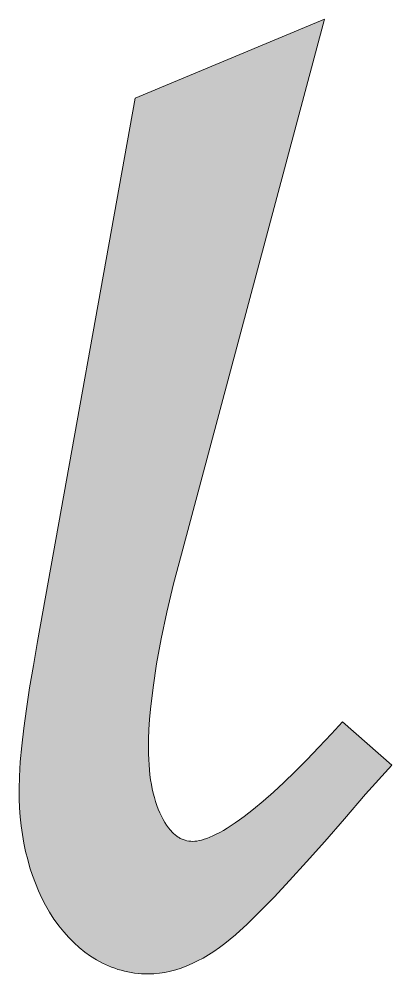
# Model space of a CAD drawing. Header units: millimetres. Extents: x 95 to 217, y 30 to 108.
# Drawn here: x 152.48 to 158.99, y 48.84 to 65.5 of the extents above; entities that cross this region are included whole.
import ezdxf

# ---------------------------------------------------------------- set-up
doc = ezdxf.new("R2010")
doc.units = ezdxf.units.MM
doc.header["$MEASUREMENT"] = 0
doc.layers.add('Layer 1', color=7, linetype='Continuous', lineweight=0)

msp = doc.modelspace()

# ---------------------------------------------------------------- hatches: boundary and pattern name
at = {"layer": 'Layer 1', "true_color": 0x000000, "transparency": 33554687}
h = msp.add_hatch(color=18, dxfattribs=at)
edge = h.paths.add_edge_path()
edge.add_spline(control_points=[(155.319, 56.166), (155.319, 56.166), (155.183, 55.645), (155.183, 55.645), (155.183, 55.645), (155.066, 55.152), (155.066, 55.152), (155.066, 55.152), (154.967, 54.687), (154.967, 54.687), (154.967, 54.687), (154.886, 54.25), (154.886, 54.25), (154.886, 54.25), (154.824, 53.841), (154.824, 53.841), (154.824, 53.841), (154.779, 53.46), (154.779, 53.46), (154.779, 53.46), (154.763, 53.28), (154.763, 53.28), (154.763, 53.28), (154.752, 53.106), (154.752, 53.106), (154.752, 53.106), (154.745, 52.94), (154.745, 52.94), (154.745, 52.94), (154.743, 52.781), (154.743, 52.781), (154.743, 52.781), (154.744, 52.681), (154.744, 52.681), (154.744, 52.681), (154.748, 52.585), (154.748, 52.585), (154.748, 52.585), (154.753, 52.492), (154.753, 52.492), (154.753, 52.492), (154.76, 52.401), (154.76, 52.401), (154.76, 52.401), (154.77, 52.314), (154.77, 52.314), (154.77, 52.314), (154.781, 52.229), (154.781, 52.229), (154.781, 52.229), (154.795, 52.148), (154.795, 52.148), (154.795, 52.148), (154.81, 52.068), (154.81, 52.068), (154.81, 52.068), (154.828, 51.993), (154.828, 51.993), (154.828, 51.993), (154.847, 51.919), (154.847, 51.919), (154.847, 51.919), (154.868, 51.849), (154.868, 51.849), (154.868, 51.849), (154.891, 51.781), (154.891, 51.781), (154.891, 51.781), (154.915, 51.716), (154.915, 51.716), (154.915, 51.716), (154.942, 51.653), (154.942, 51.653), (154.942, 51.653), (154.97, 51.593), (154.97, 51.593), (154.97, 51.593), (155, 51.536), (155, 51.536), (155, 51.536), (155.03, 51.484), (155.03, 51.484), (155.03, 51.484), (155.061, 51.436), (155.061, 51.436), (155.061, 51.436), (155.092, 51.393), (155.092, 51.393), (155.092, 51.393), (155.123, 51.354), (155.123, 51.354), (155.123, 51.354), (155.139, 51.336), (155.139, 51.336), (155.139, 51.336), (155.154, 51.319), (155.154, 51.319), (155.154, 51.319), (155.17, 51.302), (155.17, 51.302), (155.17, 51.302), (155.186, 51.288), (155.186, 51.288), (155.186, 51.288), (155.202, 51.273), (155.202, 51.273), (155.202, 51.273), (155.218, 51.26), (155.218, 51.26), (155.218, 51.26), (155.234, 51.248), (155.234, 51.248), (155.234, 51.248), (155.25, 51.236), (155.25, 51.236), (155.25, 51.236), (155.266, 51.225), (155.266, 51.225), (155.266, 51.225), (155.283, 51.215), (155.283, 51.215), (155.283, 51.215), (155.299, 51.207), (155.299, 51.207), (155.299, 51.207), (155.315, 51.198), (155.315, 51.198), (155.315, 51.198), (155.332, 51.191), (155.332, 51.191), (155.332, 51.191), (155.348, 51.185), (155.348, 51.185), (155.348, 51.185), (155.382, 51.173), (155.382, 51.173), (155.382, 51.173), (155.415, 51.165), (155.415, 51.165), (155.415, 51.165), (155.449, 51.159), (155.449, 51.159), (155.449, 51.159), (155.483, 51.155), (155.483, 51.155), (155.483, 51.155), (155.518, 51.154), (155.518, 51.154), (155.518, 51.154), (155.552, 51.156), (155.552, 51.156), (155.552, 51.156), (155.589, 51.16), (155.589, 51.16), (155.589, 51.16), (155.628, 51.167), (155.628, 51.167), (155.628, 51.167), (155.671, 51.177), (155.671, 51.177), (155.671, 51.177), (155.716, 51.191), (155.716, 51.191), (155.716, 51.191), (155.765, 51.207), (155.765, 51.207), (155.765, 51.207), (155.816, 51.227), (155.816, 51.227), (155.816, 51.227), (155.87, 51.251), (155.87, 51.251), (155.87, 51.251), (155.927, 51.279), (155.927, 51.279), (155.927, 51.279), (155.988, 51.31), (155.988, 51.31), (155.988, 51.31), (156.051, 51.346), (156.051, 51.346), (156.051, 51.346), (156.118, 51.385), (156.118, 51.385), (156.118, 51.385), (156.187, 51.429), (156.187, 51.429), (156.187, 51.429), (156.26, 51.478), (156.26, 51.478), (156.26, 51.478), (156.336, 51.531), (156.336, 51.531), (156.336, 51.531), (156.415, 51.589), (156.415, 51.589), (156.415, 51.589), (156.576, 51.714), (156.576, 51.714), (156.576, 51.714), (156.746, 51.855), (156.746, 51.855), (156.746, 51.855), (156.924, 52.011), (156.924, 52.011), (156.924, 52.011), (157.11, 52.183), (157.11, 52.183), (157.11, 52.183), (157.305, 52.372), (157.305, 52.372), (157.305, 52.372), (157.508, 52.575), (157.508, 52.575), (157.508, 52.575), (157.719, 52.795), (157.719, 52.795), (157.719, 52.795), (157.939, 53.031), (157.939, 53.031), (157.939, 53.031), (158.132, 53.24), (158.132, 53.24), (158.132, 53.24), (158.995, 52.485), (158.995, 52.485), (158.995, 52.485), (158.532, 51.976), (158.532, 51.976), (158.532, 51.976), (158.165, 51.548), (158.165, 51.548), (158.165, 51.548), (157.822, 51.154), (157.822, 51.154), (157.822, 51.154), (157.503, 50.796), (157.503, 50.796), (157.503, 50.796), (157.208, 50.472), (157.208, 50.472), (157.208, 50.472), (156.937, 50.183), (156.937, 50.183), (156.937, 50.183), (156.691, 49.929), (156.691, 49.929), (156.691, 49.929), (156.468, 49.711), (156.468, 49.711), (156.468, 49.711), (156.27, 49.528), (156.27, 49.528), (156.27, 49.528), (156.268, 49.525), (156.268, 49.525), (156.268, 49.525), (156.266, 49.524), (156.266, 49.524), (156.266, 49.524), (156.171, 49.445), (156.171, 49.445), (156.171, 49.445), (156.076, 49.371), (156.076, 49.371), (156.076, 49.371), (155.981, 49.301), (155.981, 49.301), (155.981, 49.301), (155.886, 49.235), (155.886, 49.235), (155.886, 49.235), (155.791, 49.175), (155.791, 49.175), (155.791, 49.175), (155.696, 49.119), (155.696, 49.119), (155.696, 49.119), (155.601, 49.068), (155.601, 49.068), (155.601, 49.068), (155.506, 49.022), (155.506, 49.022), (155.506, 49.022), (155.411, 48.98), (155.411, 48.98), (155.411, 48.98), (155.316, 48.944), (155.316, 48.944), (155.316, 48.944), (155.221, 48.913), (155.221, 48.913), (155.221, 48.913), (155.126, 48.887), (155.126, 48.887), (155.126, 48.887), (155.03, 48.868), (155.03, 48.868), (155.03, 48.868), (154.935, 48.853), (154.935, 48.853), (154.935, 48.853), (154.84, 48.844), (154.84, 48.844), (154.84, 48.844), (154.745, 48.842), (154.745, 48.842), (154.745, 48.842), (154.683, 48.842), (154.683, 48.842), (154.683, 48.842), (154.622, 48.845), (154.622, 48.845), (154.622, 48.845), (154.561, 48.85), (154.561, 48.85), (154.561, 48.85), (154.501, 48.857), (154.501, 48.857), (154.501, 48.857), (154.441, 48.866), (154.441, 48.866), (154.441, 48.866), (154.382, 48.877), (154.382, 48.877), (154.382, 48.877), (154.325, 48.889), (154.325, 48.889), (154.325, 48.889), (154.268, 48.904), (154.268, 48.904), (154.268, 48.904), (154.21, 48.921), (154.21, 48.921), (154.21, 48.921), (154.155, 48.939), (154.155, 48.939), (154.155, 48.939), (154.099, 48.959), (154.099, 48.959), (154.099, 48.959), (154.045, 48.981), (154.045, 48.981), (154.045, 48.981), (153.938, 49.031), (153.938, 49.031), (153.938, 49.031), (153.833, 49.087), (153.833, 49.087), (153.833, 49.087), (153.731, 49.152), (153.731, 49.152), (153.731, 49.152), (153.632, 49.223), (153.632, 49.223), (153.632, 49.223), (153.536, 49.3), (153.536, 49.3), (153.536, 49.3), (153.443, 49.385), (153.443, 49.385), (153.443, 49.385), (153.352, 49.476), (153.352, 49.476), (153.352, 49.476), (153.264, 49.574), (153.264, 49.574), (153.264, 49.574), (153.179, 49.679), (153.179, 49.679), (153.179, 49.679), (153.097, 49.79), (153.097, 49.79), (153.097, 49.79), (153.093, 49.794), (153.093, 49.794), (153.093, 49.794), (153.091, 49.799), (153.091, 49.799), (153.091, 49.799), (153.016, 49.917), (153.016, 49.917), (153.016, 49.917), (152.947, 50.039), (152.947, 50.039), (152.947, 50.039), (152.882, 50.164), (152.882, 50.164), (152.882, 50.164), (152.823, 50.293), (152.823, 50.293), (152.823, 50.293), (152.768, 50.423), (152.768, 50.423), (152.768, 50.423), (152.718, 50.558), (152.718, 50.558), (152.718, 50.558), (152.674, 50.695), (152.674, 50.695), (152.674, 50.695), (152.634, 50.835), (152.634, 50.835), (152.634, 50.835), (152.598, 50.978), (152.598, 50.978), (152.598, 50.978), (152.567, 51.125), (152.567, 51.125), (152.567, 51.125), (152.542, 51.274), (152.542, 51.274), (152.542, 51.274), (152.521, 51.426), (152.521, 51.426), (152.521, 51.426), (152.505, 51.58), (152.505, 51.58), (152.505, 51.58), (152.493, 51.738), (152.493, 51.738), (152.493, 51.738), (152.486, 51.899), (152.486, 51.899), (152.486, 51.899), (152.484, 52.062), (152.484, 52.062), (152.484, 52.062), (152.489, 52.286), (152.489, 52.286), (152.489, 52.286), (152.504, 52.539), (152.504, 52.539), (152.504, 52.539), (152.53, 52.821), (152.53, 52.821), (152.53, 52.821), (152.566, 53.13), (152.566, 53.13), (152.566, 53.13), (152.612, 53.467), (152.612, 53.467), (152.612, 53.467), (152.668, 53.832), (152.668, 53.832), (152.668, 53.832), (152.733, 54.225), (152.733, 54.225), (152.733, 54.225), (152.808, 54.644), (152.808, 54.644), (152.808, 54.644), (152.808, 54.644), (152.808, 54.644), (152.808, 54.644), (154.513, 64.119), (154.513, 64.119), (154.513, 64.119), (157.816, 65.501), (157.816, 65.501), (157.816, 65.501), (155.319, 56.166), (155.319, 56.166)], knot_values=[0, 0, 0, 0, 1, 1, 1, 2, 2, 2, 3, 3, 3, 4, 4, 4, 5, 5, 5, 6, 6, 6, 7, 7, 7, 8, 8, 8, 9, 9, 9, 10, 10, 10, 11, 11, 11, 12, 12, 12, 13, 13, 13, 14, 14, 14, 15, 15, 15, 16, 16, 16, 17, 17, 17, 18, 18, 18, 19, 19, 19, 20, 20, 20, 21, 21, 21, 22, 22, 22, 23, 23, 23, 24, 24, 24, 25, 25, 25, 26, 26, 26, 27, 27, 27, 28, 28, 28, 29, 29, 29, 30, 30, 30, 31, 31, 31, 32, 32, 32, 33, 33, 33, 34, 34, 34, 35, 35, 35, 36, 36, 36, 37, 37, 37, 38, 38, 38, 39, 39, 39, 40, 40, 40, 41, 41, 41, 42, 42, 42, 43, 43, 43, 44, 44, 44, 45, 45, 45, 46, 46, 46, 47, 47, 47, 48, 48, 48, 49, 49, 49, 50, 50, 50, 51, 51, 51, 52, 52, 52, 53, 53, 53, 54, 54, 54, 55, 55, 55, 56, 56, 56, 57, 57, 57, 58, 58, 58, 59, 59, 59, 60, 60, 60, 61, 61, 61, 62, 62, 62, 63, 63, 63, 64, 64, 64, 65, 65, 65, 66, 66, 66, 67, 67, 67, 68, 68, 68, 69, 69, 69, 70, 70, 70, 71, 71, 71, 72, 72, 72, 73, 73, 73, 74, 74, 74, 75, 75, 75, 76, 76, 76, 77, 77, 77, 78, 78, 78, 79, 79, 79, 80, 80, 80, 81, 81, 81, 82, 82, 82, 83, 83, 83, 84, 84, 84, 85, 85, 85, 86, 86, 86, 87, 87, 87, 88, 88, 88, 89, 89, 89, 90, 90, 90, 91, 91, 91, 92, 92, 92, 93, 93, 93, 94, 94, 94, 95, 95, 95, 96, 96, 96, 97, 97, 97, 98, 98, 98, 99, 99, 99, 100, 100, 100, 101, 101, 101, 102, 102, 102, 103, 103, 103, 104, 104, 104, 105, 105, 105, 106, 106, 106, 107, 107, 107, 108, 108, 108, 109, 109, 109, 110, 110, 110, 111, 111, 111, 112, 112, 112, 113, 113, 113, 114, 114, 114, 115, 115, 115, 116, 116, 116, 117, 117, 117, 118, 118, 118, 119, 119, 119, 120, 120, 120, 121, 121, 121, 122, 122, 122, 123, 123, 123, 124, 124, 124, 125, 125, 125, 126, 126, 126, 127, 127, 127, 128, 128, 128, 129, 129, 129, 130, 130, 130, 131, 131, 131, 132, 132, 132, 133, 133, 133, 134, 134, 134, 135, 135, 135, 136, 136, 136, 137, 137, 137, 138, 138, 138, 139, 139, 139, 140, 140, 140, 141, 141, 141, 142, 142, 142, 143, 143, 143, 144, 144, 144, 145, 145, 145, 146, 146, 146, 147, 147, 147, 148, 148, 148, 149, 149, 149, 150, 150, 150, 151, 151, 151, 152, 152, 152, 153, 153, 153, 154, 154, 154, 154], degree=3, periodic=0)

# ---------------------------------------------------------------- linework, layer by layer
at = {"layer": 'Layer 1'}
msp.add_open_spline([(155.319, 56.166), (155.319, 56.166), (155.183, 55.645), (155.183, 55.645), (155.183, 55.645), (155.066, 55.152), (155.066, 55.152), (155.066, 55.152), (154.967, 54.687), (154.967, 54.687), (154.967, 54.687), (154.886, 54.25), (154.886, 54.25), (154.886, 54.25), (154.824, 53.841), (154.824, 53.841), (154.824, 53.841), (154.779, 53.46), (154.779, 53.46), (154.779, 53.46), (154.763, 53.28), (154.763, 53.28), (154.763, 53.28), (154.752, 53.106), (154.752, 53.106), (154.752, 53.106), (154.745, 52.94), (154.745, 52.94), (154.745, 52.94), (154.743, 52.781), (154.743, 52.781), (154.743, 52.781), (154.744, 52.681), (154.744, 52.681), (154.744, 52.681), (154.748, 52.585), (154.748, 52.585), (154.748, 52.585), (154.753, 52.492), (154.753, 52.492), (154.753, 52.492), (154.76, 52.401), (154.76, 52.401), (154.76, 52.401), (154.77, 52.314), (154.77, 52.314), (154.77, 52.314), (154.781, 52.229), (154.781, 52.229), (154.781, 52.229), (154.795, 52.148), (154.795, 52.148), (154.795, 52.148), (154.81, 52.068), (154.81, 52.068), (154.81, 52.068), (154.828, 51.993), (154.828, 51.993), (154.828, 51.993), (154.847, 51.919), (154.847, 51.919), (154.847, 51.919), (154.868, 51.849), (154.868, 51.849), (154.868, 51.849), (154.891, 51.781), (154.891, 51.781), (154.891, 51.781), (154.915, 51.716), (154.915, 51.716), (154.915, 51.716), (154.942, 51.653), (154.942, 51.653), (154.942, 51.653), (154.97, 51.593), (154.97, 51.593), (154.97, 51.593), (155, 51.536), (155, 51.536), (155, 51.536), (155.03, 51.484), (155.03, 51.484), (155.03, 51.484), (155.061, 51.436), (155.061, 51.436), (155.061, 51.436), (155.092, 51.393), (155.092, 51.393), (155.092, 51.393), (155.123, 51.354), (155.123, 51.354), (155.123, 51.354), (155.139, 51.336), (155.139, 51.336), (155.139, 51.336), (155.154, 51.319), (155.154, 51.319), (155.154, 51.319), (155.17, 51.302), (155.17, 51.302), (155.17, 51.302), (155.186, 51.288), (155.186, 51.288), (155.186, 51.288), (155.202, 51.273), (155.202, 51.273), (155.202, 51.273), (155.218, 51.26), (155.218, 51.26), (155.218, 51.26), (155.234, 51.248), (155.234, 51.248), (155.234, 51.248), (155.25, 51.236), (155.25, 51.236), (155.25, 51.236), (155.266, 51.225), (155.266, 51.225), (155.266, 51.225), (155.283, 51.215), (155.283, 51.215), (155.283, 51.215), (155.299, 51.207), (155.299, 51.207), (155.299, 51.207), (155.315, 51.198), (155.315, 51.198), (155.315, 51.198), (155.332, 51.191), (155.332, 51.191), (155.332, 51.191), (155.348, 51.185), (155.348, 51.185), (155.348, 51.185), (155.382, 51.173), (155.382, 51.173), (155.382, 51.173), (155.415, 51.165), (155.415, 51.165), (155.415, 51.165), (155.449, 51.159), (155.449, 51.159), (155.449, 51.159), (155.483, 51.155), (155.483, 51.155), (155.483, 51.155), (155.518, 51.154), (155.518, 51.154), (155.518, 51.154), (155.552, 51.156), (155.552, 51.156), (155.552, 51.156), (155.589, 51.16), (155.589, 51.16), (155.589, 51.16), (155.628, 51.167), (155.628, 51.167), (155.628, 51.167), (155.671, 51.177), (155.671, 51.177), (155.671, 51.177), (155.716, 51.191), (155.716, 51.191), (155.716, 51.191), (155.765, 51.207), (155.765, 51.207), (155.765, 51.207), (155.816, 51.227), (155.816, 51.227), (155.816, 51.227), (155.87, 51.251), (155.87, 51.251), (155.87, 51.251), (155.927, 51.279), (155.927, 51.279), (155.927, 51.279), (155.988, 51.31), (155.988, 51.31), (155.988, 51.31), (156.051, 51.346), (156.051, 51.346), (156.051, 51.346), (156.118, 51.385), (156.118, 51.385), (156.118, 51.385), (156.187, 51.429), (156.187, 51.429), (156.187, 51.429), (156.26, 51.478), (156.26, 51.478), (156.26, 51.478), (156.336, 51.531), (156.336, 51.531), (156.336, 51.531), (156.415, 51.589), (156.415, 51.589), (156.415, 51.589), (156.576, 51.714), (156.576, 51.714), (156.576, 51.714), (156.746, 51.855), (156.746, 51.855), (156.746, 51.855), (156.924, 52.011), (156.924, 52.011), (156.924, 52.011), (157.11, 52.183), (157.11, 52.183), (157.11, 52.183), (157.305, 52.372), (157.305, 52.372), (157.305, 52.372), (157.508, 52.575), (157.508, 52.575), (157.508, 52.575), (157.719, 52.795), (157.719, 52.795), (157.719, 52.795), (157.939, 53.031), (157.939, 53.031), (157.939, 53.031), (158.132, 53.24), (158.132, 53.24), (158.132, 53.24), (158.995, 52.485), (158.995, 52.485), (158.995, 52.485), (158.532, 51.976), (158.532, 51.976), (158.532, 51.976), (158.165, 51.548), (158.165, 51.548), (158.165, 51.548), (157.822, 51.154), (157.822, 51.154), (157.822, 51.154), (157.503, 50.796), (157.503, 50.796), (157.503, 50.796), (157.208, 50.472), (157.208, 50.472), (157.208, 50.472), (156.937, 50.183), (156.937, 50.183), (156.937, 50.183), (156.691, 49.929), (156.691, 49.929), (156.691, 49.929), (156.468, 49.711), (156.468, 49.711), (156.468, 49.711), (156.27, 49.528), (156.27, 49.528), (156.27, 49.528), (156.268, 49.525), (156.268, 49.525), (156.268, 49.525), (156.266, 49.524), (156.266, 49.524), (156.266, 49.524), (156.171, 49.445), (156.171, 49.445), (156.171, 49.445), (156.076, 49.371), (156.076, 49.371), (156.076, 49.371), (155.981, 49.301), (155.981, 49.301), (155.981, 49.301), (155.886, 49.235), (155.886, 49.235), (155.886, 49.235), (155.791, 49.175), (155.791, 49.175), (155.791, 49.175), (155.696, 49.119), (155.696, 49.119), (155.696, 49.119), (155.601, 49.068), (155.601, 49.068), (155.601, 49.068), (155.506, 49.022), (155.506, 49.022), (155.506, 49.022), (155.411, 48.98), (155.411, 48.98), (155.411, 48.98), (155.316, 48.944), (155.316, 48.944), (155.316, 48.944), (155.221, 48.913), (155.221, 48.913), (155.221, 48.913), (155.126, 48.887), (155.126, 48.887), (155.126, 48.887), (155.03, 48.868), (155.03, 48.868), (155.03, 48.868), (154.935, 48.853), (154.935, 48.853), (154.935, 48.853), (154.84, 48.844), (154.84, 48.844), (154.84, 48.844), (154.745, 48.842), (154.745, 48.842), (154.745, 48.842), (154.683, 48.842), (154.683, 48.842), (154.683, 48.842), (154.622, 48.845), (154.622, 48.845), (154.622, 48.845), (154.561, 48.85), (154.561, 48.85), (154.561, 48.85), (154.501, 48.857), (154.501, 48.857), (154.501, 48.857), (154.441, 48.866), (154.441, 48.866), (154.441, 48.866), (154.382, 48.877), (154.382, 48.877), (154.382, 48.877), (154.325, 48.889), (154.325, 48.889), (154.325, 48.889), (154.268, 48.904), (154.268, 48.904), (154.268, 48.904), (154.21, 48.921), (154.21, 48.921), (154.21, 48.921), (154.155, 48.939), (154.155, 48.939), (154.155, 48.939), (154.099, 48.959), (154.099, 48.959), (154.099, 48.959), (154.045, 48.981), (154.045, 48.981), (154.045, 48.981), (153.938, 49.031), (153.938, 49.031), (153.938, 49.031), (153.833, 49.087), (153.833, 49.087), (153.833, 49.087), (153.731, 49.152), (153.731, 49.152), (153.731, 49.152), (153.632, 49.223), (153.632, 49.223), (153.632, 49.223), (153.536, 49.3), (153.536, 49.3), (153.536, 49.3), (153.443, 49.385), (153.443, 49.385), (153.443, 49.385), (153.352, 49.476), (153.352, 49.476), (153.352, 49.476), (153.264, 49.574), (153.264, 49.574), (153.264, 49.574), (153.179, 49.679), (153.179, 49.679), (153.179, 49.679), (153.097, 49.79), (153.097, 49.79), (153.097, 49.79), (153.093, 49.794), (153.093, 49.794), (153.093, 49.794), (153.091, 49.799), (153.091, 49.799), (153.091, 49.799), (153.016, 49.917), (153.016, 49.917), (153.016, 49.917), (152.947, 50.039), (152.947, 50.039), (152.947, 50.039), (152.882, 50.164), (152.882, 50.164), (152.882, 50.164), (152.823, 50.293), (152.823, 50.293), (152.823, 50.293), (152.768, 50.423), (152.768, 50.423), (152.768, 50.423), (152.718, 50.558), (152.718, 50.558), (152.718, 50.558), (152.674, 50.695), (152.674, 50.695), (152.674, 50.695), (152.634, 50.835), (152.634, 50.835), (152.634, 50.835), (152.598, 50.978), (152.598, 50.978), (152.598, 50.978), (152.567, 51.125), (152.567, 51.125), (152.567, 51.125), (152.542, 51.274), (152.542, 51.274), (152.542, 51.274), (152.521, 51.426), (152.521, 51.426), (152.521, 51.426), (152.505, 51.58), (152.505, 51.58), (152.505, 51.58), (152.493, 51.738), (152.493, 51.738), (152.493, 51.738), (152.486, 51.899), (152.486, 51.899), (152.486, 51.899), (152.484, 52.062), (152.484, 52.062), (152.484, 52.062), (152.489, 52.286), (152.489, 52.286), (152.489, 52.286), (152.504, 52.539), (152.504, 52.539), (152.504, 52.539), (152.53, 52.821), (152.53, 52.821), (152.53, 52.821), (152.566, 53.13), (152.566, 53.13), (152.566, 53.13), (152.612, 53.467), (152.612, 53.467), (152.612, 53.467), (152.668, 53.832), (152.668, 53.832), (152.668, 53.832), (152.733, 54.225), (152.733, 54.225), (152.733, 54.225), (152.808, 54.644), (152.808, 54.644), (152.808, 54.644), (152.808, 54.644), (152.808, 54.644), (152.808, 54.644), (154.513, 64.119), (154.513, 64.119), (154.513, 64.119), (157.816, 65.501), (157.816, 65.501), (157.816, 65.501), (155.319, 56.166), (155.319, 56.166)], degree=3, knots=[0, 0, 0, 0, 1, 1, 1, 2, 2, 2, 3, 3, 3, 4, 4, 4, 5, 5, 5, 6, 6, 6, 7, 7, 7, 8, 8, 8, 9, 9, 9, 10, 10, 10, 11, 11, 11, 12, 12, 12, 13, 13, 13, 14, 14, 14, 15, 15, 15, 16, 16, 16, 17, 17, 17, 18, 18, 18, 19, 19, 19, 20, 20, 20, 21, 21, 21, 22, 22, 22, 23, 23, 23, 24, 24, 24, 25, 25, 25, 26, 26, 26, 27, 27, 27, 28, 28, 28, 29, 29, 29, 30, 30, 30, 31, 31, 31, 32, 32, 32, 33, 33, 33, 34, 34, 34, 35, 35, 35, 36, 36, 36, 37, 37, 37, 38, 38, 38, 39, 39, 39, 40, 40, 40, 41, 41, 41, 42, 42, 42, 43, 43, 43, 44, 44, 44, 45, 45, 45, 46, 46, 46, 47, 47, 47, 48, 48, 48, 49, 49, 49, 50, 50, 50, 51, 51, 51, 52, 52, 52, 53, 53, 53, 54, 54, 54, 55, 55, 55, 56, 56, 56, 57, 57, 57, 58, 58, 58, 59, 59, 59, 60, 60, 60, 61, 61, 61, 62, 62, 62, 63, 63, 63, 64, 64, 64, 65, 65, 65, 66, 66, 66, 67, 67, 67, 68, 68, 68, 69, 69, 69, 70, 70, 70, 71, 71, 71, 72, 72, 72, 73, 73, 73, 74, 74, 74, 75, 75, 75, 76, 76, 76, 77, 77, 77, 78, 78, 78, 79, 79, 79, 80, 80, 80, 81, 81, 81, 82, 82, 82, 83, 83, 83, 84, 84, 84, 85, 85, 85, 86, 86, 86, 87, 87, 87, 88, 88, 88, 89, 89, 89, 90, 90, 90, 91, 91, 91, 92, 92, 92, 93, 93, 93, 94, 94, 94, 95, 95, 95, 96, 96, 96, 97, 97, 97, 98, 98, 98, 99, 99, 99, 100, 100, 100, 101, 101, 101, 102, 102, 102, 103, 103, 103, 104, 104, 104, 105, 105, 105, 106, 106, 106, 107, 107, 107, 108, 108, 108, 109, 109, 109, 110, 110, 110, 111, 111, 111, 112, 112, 112, 113, 113, 113, 114, 114, 114, 115, 115, 115, 116, 116, 116, 117, 117, 117, 118, 118, 118, 119, 119, 119, 120, 120, 120, 121, 121, 121, 122, 122, 122, 123, 123, 123, 124, 124, 124, 125, 125, 125, 126, 126, 126, 127, 127, 127, 128, 128, 128, 129, 129, 129, 130, 130, 130, 131, 131, 131, 132, 132, 132, 133, 133, 133, 134, 134, 134, 135, 135, 135, 136, 136, 136, 137, 137, 137, 138, 138, 138, 139, 139, 139, 140, 140, 140, 141, 141, 141, 142, 142, 142, 143, 143, 143, 144, 144, 144, 145, 145, 145, 146, 146, 146, 147, 147, 147, 148, 148, 148, 149, 149, 149, 150, 150, 150, 151, 151, 151, 152, 152, 152, 153, 153, 153, 154, 154, 154, 154], dxfattribs=at)

doc.saveas('drawing.dxf')
